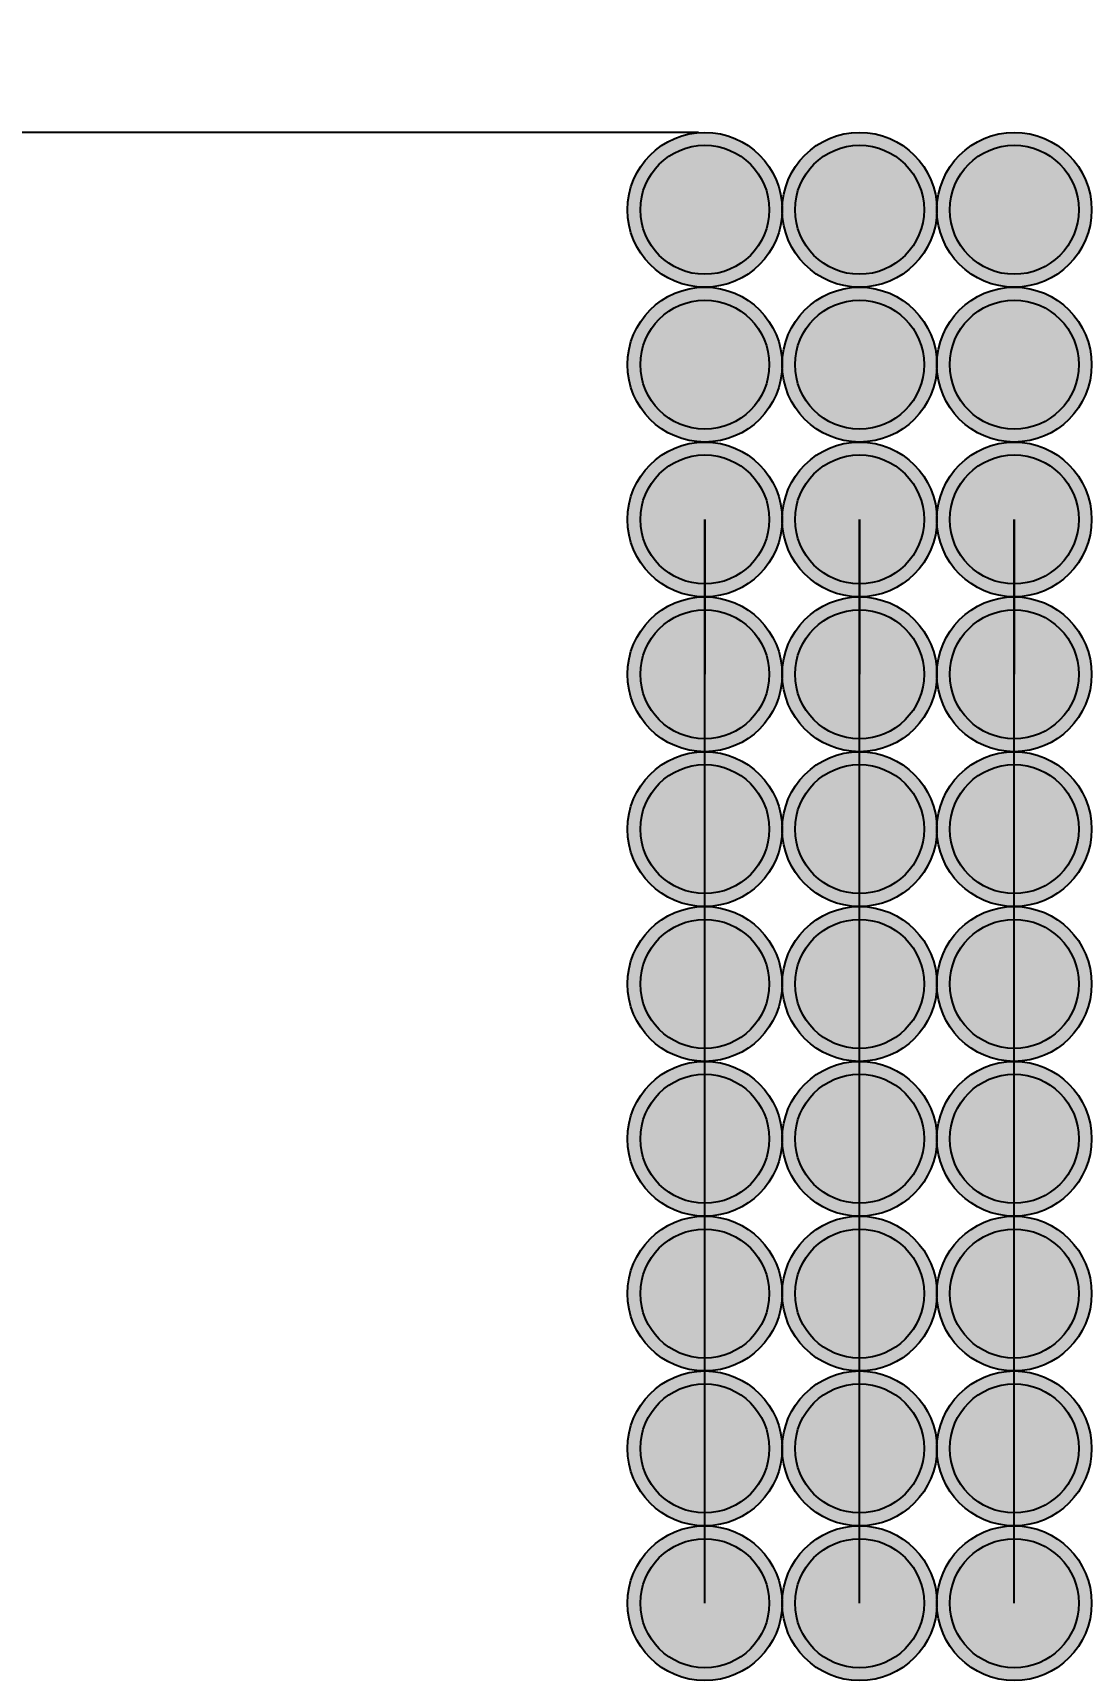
# Model space of a CAD drawing. Header units: inches. Extents: x -713 to 287, y -537 to 251.
# Drawn here: x -375.65 to -365.45, y -452.77 to -436.87 of the extents above; entities that cross this region are included whole.
import ezdxf

# ---------------------------------------------------------------- set-up
doc = ezdxf.new("R2010")
doc.units = ezdxf.units.IN
doc.header["$MEASUREMENT"] = 0
doc.styles.get("Standard").update_dxf_attribs({"font": 'arial.ttf'})
doc.dimstyles.get("Standard").update_dxf_attribs({"dimtxt": 25, "dimasz": 10, "dimexe": 0.18, "dimexo": 0.0625, "dimgap": 0.09, "dimtad": 0, "dimdec": 0, "dimzin": 0, "dimdsep": 46, "dimtxsty": 'Standard', "dimblk": 'ARCHTICK', "dimcen": 10, "dimadec": 0, "dimazin": 0, "dimtfac": 1, "dimtdec": 0, "dimtofl": 0, "dimtmove": 0, "dimatfit": 3, "dimldrblk": 'ARCHTICK', "dimfxl": 1, "dimtolj": 1, "dimtzin": 0, "dimarcsym": 0})

# ---------------------------------------------------------------- blocks, each defined once
blk = doc.blocks.new('_ArchTick')
at = {"color": 0, "linetype": 'ByBlock', "const_width": 0.15}
blk.add_lwpolyline([(-0.5, -0.5), (0.5, 0.5)], dxfattribs=at)
blk = doc.blocks.new('*D30')
at = {"color": 0, "linetype": 'Continuous', "lineweight": -2}
for p, q in [((-369.198, -435.833), (-390.117, -435.833)), ((-389.937, -435.833), (-389.937, -437.833)), ((-369.198, -437.833), (-390.117, -437.833)), ((-389.937, -437.833), (-389.937, -447.833))]:
    blk.add_line(p, q, dxfattribs=at)
at = {"layer": 'Defpoints', "color": 0, "linetype": 'Continuous'}
for p in [(-369.135, -435.833), (-389.937, -437.833), (-369.135, -437.833)]:
    blk.add_point(p, dxfattribs=at)
at = {"color": 0, "linetype": 'Continuous', "lineweight": -2, "xscale": 10, "yscale": 10, "zscale": 10}
for p, rotation in [((-389.937, -435.833), 90), ((-389.937, -437.833), 270)]:
    blk.add_blockref('_ArchTick', p, dxfattribs=dict(at, rotation=rotation))
at = {"color": 0, "linetype": 'Continuous', "insert": (-389.937, -456.202), "char_height": 25, "attachment_point": 5, "rotation": 90}
blk.add_mtext('\\A1;2', dxfattribs=at)
blk = doc.blocks.new('*D33')
at = {"color": 0, "linetype": 'Continuous', "lineweight": -2}
for p, q in [((-567.385, -412.145), (-567.385, -426.744)), ((-344.385, -424.645), (-344.385, -426.744)), ((-567.385, -426.564), (-483.806, -426.564)), ((-344.385, -426.564), (-427.964, -426.564))]:
    blk.add_line(p, q, dxfattribs=at)
at = {"layer": 'Defpoints', "color": 0, "linetype": 'Continuous'}
for p in [(-567.385, -412.083), (-344.385, -424.583), (-567.385, -426.564)]:
    blk.add_point(p, dxfattribs=at)
at = {"color": 0, "linetype": 'Continuous', "lineweight": -2, "xscale": 10, "yscale": 10, "zscale": 10, "rotation": 180}
blk.add_blockref('_ArchTick', (-567.385, -426.564), dxfattribs=at)
at = {"color": 0, "linetype": 'Continuous', "lineweight": -2, "xscale": 10, "yscale": 10, "zscale": 10}
blk.add_blockref('_ArchTick', (-344.385, -426.564), dxfattribs=at)
at = {"color": 0, "linetype": 'Continuous', "insert": (-455.885, -426.564), "char_height": 25, "attachment_point": 5}
blk.add_mtext('\\A1;223', dxfattribs=at)

msp = doc.modelspace()

# ---------------------------------------------------------------- hatches: boundary and pattern name
at = {"linetype": 'Continuous'}
h = msp.add_hatch(color=256, dxfattribs=at)
h.set_gradient(color1=(6, 123, 249), one_color=1, tint=1)
h.paths.add_polyline_path([(-369.885, -438.583, 1), (-368.385, -438.583, 1)])
h.paths.add_polyline_path([(-368.51, -438.583, -1), (-369.76, -438.583, -1)], flags=16)
h = msp.add_hatch(color=256, dxfattribs=at)
h.set_gradient(color1=(6, 123, 249), one_color=1, tint=1)
h.paths.add_polyline_path([(-368.385, -438.583, 1), (-366.885, -438.583, 1)])
h.paths.add_polyline_path([(-367.01, -438.583, -1), (-368.26, -438.583, -1)], flags=16)
h = msp.add_hatch(color=256, dxfattribs=at)
h.set_gradient(color1=(6, 123, 249), one_color=1, tint=1)
h.paths.add_polyline_path([(-366.885, -438.583, 1), (-365.385, -438.583, 1)])
h.paths.add_polyline_path([(-365.51, -438.583, -1), (-366.76, -438.583, -1)], flags=16)
h = msp.add_hatch(color=256, dxfattribs=at)
h.set_gradient(color1=(247, 100, 8), one_color=1, tint=1)
h.paths.add_polyline_path([(-368.51, -438.583, 1), (-369.76, -438.583, 1)])
h = msp.add_hatch(color=256, dxfattribs=at)
h.set_gradient(color1=(247, 100, 8), one_color=1, tint=1)
h.paths.add_polyline_path([(-367.01, -438.583, 1), (-368.26, -438.583, 1)])
h = msp.add_hatch(color=256, dxfattribs=at)
h.set_gradient(color1=(247, 100, 8), one_color=1, tint=1)
h.paths.add_polyline_path([(-365.51, -438.583, 1), (-366.76, -438.583, 1)])
h = msp.add_hatch(color=256, dxfattribs=at)
h.set_gradient(color1=(6, 123, 249), one_color=1, tint=1)
h.paths.add_polyline_path([(-369.885, -440.083, 1), (-368.385, -440.083, 1)])
h.paths.add_polyline_path([(-368.51, -440.083, -1), (-369.76, -440.083, -1)], flags=16)
h = msp.add_hatch(color=256, dxfattribs=at)
h.set_gradient(color1=(6, 123, 249), one_color=1, tint=1)
h.paths.add_polyline_path([(-368.385, -440.083, 1), (-366.885, -440.083, 1)])
h.paths.add_polyline_path([(-367.01, -440.083, -1), (-368.26, -440.083, -1)], flags=16)
h = msp.add_hatch(color=256, dxfattribs=at)
h.set_gradient(color1=(6, 123, 249), one_color=1, tint=1)
h.paths.add_polyline_path([(-366.885, -440.083, 1), (-365.385, -440.083, 1)])
h.paths.add_polyline_path([(-365.51, -440.083, -1), (-366.76, -440.083, -1)], flags=16)
h = msp.add_hatch(color=256, dxfattribs=at)
h.set_gradient(color1=(247, 100, 8), one_color=1, tint=1)
h.paths.add_polyline_path([(-368.51, -440.083, 1), (-369.76, -440.083, 1)])
h = msp.add_hatch(color=256, dxfattribs=at)
h.set_gradient(color1=(247, 100, 8), one_color=1, tint=1)
h.paths.add_polyline_path([(-367.01, -440.083, 1), (-368.26, -440.083, 1)])
h = msp.add_hatch(color=256, dxfattribs=at)
h.set_gradient(color1=(247, 100, 8), one_color=1, tint=1)
h.paths.add_polyline_path([(-365.51, -440.083, 1), (-366.76, -440.083, 1)])
h = msp.add_hatch(color=256, dxfattribs=at)
h.set_gradient(color1=(6, 123, 249), one_color=1, tint=1)
h.paths.add_polyline_path([(-369.885, -441.583, 1), (-368.385, -441.583, 1)])
h.paths.add_polyline_path([(-368.51, -441.583, -1), (-369.76, -441.583, -1)], flags=16)
h = msp.add_hatch(color=256, dxfattribs=at)
h.set_gradient(color1=(247, 100, 8), one_color=1, tint=1)
h.paths.add_polyline_path([(-368.51, -441.583, 1), (-369.76, -441.583, 1)])
h = msp.add_hatch(color=256, dxfattribs=at)
h.set_gradient(color1=(6, 123, 249), one_color=1, tint=1)
h.paths.add_polyline_path([(-368.385, -441.583, 1), (-366.885, -441.583, 1)])
h.paths.add_polyline_path([(-367.01, -441.583, -1), (-368.26, -441.583, -1)], flags=16)
h = msp.add_hatch(color=256, dxfattribs=at)
h.set_gradient(color1=(247, 100, 8), one_color=1, tint=1)
h.paths.add_polyline_path([(-367.01, -441.583, 1), (-368.26, -441.583, 1)])
h = msp.add_hatch(color=256, dxfattribs=at)
h.set_gradient(color1=(6, 123, 249), one_color=1, tint=1)
h.paths.add_polyline_path([(-366.885, -441.583, 1), (-365.385, -441.583, 1)])
h.paths.add_polyline_path([(-365.51, -441.583, -1), (-366.76, -441.583, -1)], flags=16)
h = msp.add_hatch(color=256, dxfattribs=at)
h.set_gradient(color1=(247, 100, 8), one_color=1, tint=1)
h.paths.add_polyline_path([(-365.51, -441.583, 1), (-366.76, -441.583, 1)])
h = msp.add_hatch(color=256, dxfattribs=at)
h.set_gradient(color1=(6, 123, 249), one_color=1, tint=1)
h.paths.add_polyline_path([(-369.885, -443.083, 1), (-368.385, -443.083, 1)])
h.paths.add_polyline_path([(-368.51, -443.083, -1), (-369.76, -443.083, -1)], flags=16)
h = msp.add_hatch(color=256, dxfattribs=at)
h.set_gradient(color1=(6, 123, 249), one_color=1, tint=1)
h.paths.add_polyline_path([(-368.385, -443.083, 1), (-366.885, -443.083, 1)])
h.paths.add_polyline_path([(-367.01, -443.083, -1), (-368.26, -443.083, -1)], flags=16)
h = msp.add_hatch(color=256, dxfattribs=at)
h.set_gradient(color1=(6, 123, 249), one_color=1, tint=1)
h.paths.add_polyline_path([(-366.885, -443.083, 1), (-365.385, -443.083, 1)])
h.paths.add_polyline_path([(-365.51, -443.083, -1), (-366.76, -443.083, -1)], flags=16)
h = msp.add_hatch(color=256, dxfattribs=at)
h.set_gradient(color1=(247, 100, 8), one_color=1, tint=1)
h.paths.add_polyline_path([(-368.51, -443.083, 1), (-369.76, -443.083, 1)])
h = msp.add_hatch(color=256, dxfattribs=at)
h.set_gradient(color1=(247, 100, 8), one_color=1, tint=1)
h.paths.add_polyline_path([(-367.01, -443.083, 1), (-368.26, -443.083, 1)])
h = msp.add_hatch(color=256, dxfattribs=at)
h.set_gradient(color1=(247, 100, 8), one_color=1, tint=1)
h.paths.add_polyline_path([(-365.51, -443.083, 1), (-366.76, -443.083, 1)])
h = msp.add_hatch(color=256, dxfattribs=at)
h.set_gradient(color1=(6, 123, 249), one_color=1, tint=1)
h.paths.add_polyline_path([(-369.885, -444.583, 1), (-368.385, -444.583, 1)])
h.paths.add_polyline_path([(-368.51, -444.583, -1), (-369.76, -444.583, -1)], flags=16)
h = msp.add_hatch(color=256, dxfattribs=at)
h.set_gradient(color1=(247, 100, 8), one_color=1, tint=1)
h.paths.add_polyline_path([(-368.51, -444.583, 1), (-369.76, -444.583, 1)])
h = msp.add_hatch(color=256, dxfattribs=at)
h.set_gradient(color1=(6, 123, 249), one_color=1, tint=1)
h.paths.add_polyline_path([(-368.385, -444.583, 1), (-366.885, -444.583, 1)])
h.paths.add_polyline_path([(-367.01, -444.583, -1), (-368.26, -444.583, -1)], flags=16)
h = msp.add_hatch(color=256, dxfattribs=at)
h.set_gradient(color1=(247, 100, 8), one_color=1, tint=1)
h.paths.add_polyline_path([(-367.01, -444.583, 1), (-368.26, -444.583, 1)])
h = msp.add_hatch(color=256, dxfattribs=at)
h.set_gradient(color1=(6, 123, 249), one_color=1, tint=1)
h.paths.add_polyline_path([(-366.885, -444.583, 1), (-365.385, -444.583, 1)])
h.paths.add_polyline_path([(-365.51, -444.583, -1), (-366.76, -444.583, -1)], flags=16)
h = msp.add_hatch(color=256, dxfattribs=at)
h.set_gradient(color1=(247, 100, 8), one_color=1, tint=1)
h.paths.add_polyline_path([(-365.51, -444.583, 1), (-366.76, -444.583, 1)])
h = msp.add_hatch(color=256, dxfattribs=at)
h.set_gradient(color1=(6, 123, 249), one_color=1, tint=1)
h.paths.add_polyline_path([(-369.885, -446.083, 1), (-368.385, -446.083, 1)])
h.paths.add_polyline_path([(-368.51, -446.083, -1), (-369.76, -446.083, -1)], flags=16)
h = msp.add_hatch(color=256, dxfattribs=at)
h.set_gradient(color1=(6, 123, 249), one_color=1, tint=1)
h.paths.add_polyline_path([(-368.385, -446.083, 1), (-366.885, -446.083, 1)])
h.paths.add_polyline_path([(-367.01, -446.083, -1), (-368.26, -446.083, -1)], flags=16)
h = msp.add_hatch(color=256, dxfattribs=at)
h.set_gradient(color1=(6, 123, 249), one_color=1, tint=1)
h.paths.add_polyline_path([(-366.885, -446.083, 1), (-365.385, -446.083, 1)])
h.paths.add_polyline_path([(-365.51, -446.083, -1), (-366.76, -446.083, -1)], flags=16)
h = msp.add_hatch(color=256, dxfattribs=at)
h.set_gradient(color1=(247, 100, 8), one_color=1, tint=1)
h.paths.add_polyline_path([(-368.51, -446.083, 1), (-369.76, -446.083, 1)])
h = msp.add_hatch(color=256, dxfattribs=at)
h.set_gradient(color1=(247, 100, 8), one_color=1, tint=1)
h.paths.add_polyline_path([(-367.01, -446.083, 1), (-368.26, -446.083, 1)])
h = msp.add_hatch(color=256, dxfattribs=at)
h.set_gradient(color1=(247, 100, 8), one_color=1, tint=1)
h.paths.add_polyline_path([(-365.51, -446.083, 1), (-366.76, -446.083, 1)])
h = msp.add_hatch(color=256, dxfattribs=at)
h.set_gradient(color1=(6, 123, 249), one_color=1, tint=1)
h.paths.add_polyline_path([(-369.885, -447.583, 1), (-368.385, -447.583, 1)])
h.paths.add_polyline_path([(-368.51, -447.583, -1), (-369.76, -447.583, -1)], flags=16)
h = msp.add_hatch(color=256, dxfattribs=at)
h.set_gradient(color1=(6, 123, 249), one_color=1, tint=1)
h.paths.add_polyline_path([(-368.385, -447.583, 1), (-366.885, -447.583, 1)])
h.paths.add_polyline_path([(-367.01, -447.583, -1), (-368.26, -447.583, -1)], flags=16)
h = msp.add_hatch(color=256, dxfattribs=at)
h.set_gradient(color1=(6, 123, 249), one_color=1, tint=1)
h.paths.add_polyline_path([(-366.885, -447.583, 1), (-365.385, -447.583, 1)])
h.paths.add_polyline_path([(-365.51, -447.583, -1), (-366.76, -447.583, -1)], flags=16)
h = msp.add_hatch(color=256, dxfattribs=at)
h.set_gradient(color1=(247, 100, 8), one_color=1, tint=1)
h.paths.add_polyline_path([(-368.51, -447.583, 1), (-369.76, -447.583, 1)])
h = msp.add_hatch(color=256, dxfattribs=at)
h.set_gradient(color1=(247, 100, 8), one_color=1, tint=1)
h.paths.add_polyline_path([(-367.01, -447.583, 1), (-368.26, -447.583, 1)])
h = msp.add_hatch(color=256, dxfattribs=at)
h.set_gradient(color1=(247, 100, 8), one_color=1, tint=1)
h.paths.add_polyline_path([(-365.51, -447.583, 1), (-366.76, -447.583, 1)])
h = msp.add_hatch(color=256, dxfattribs=at)
h.set_gradient(color1=(6, 123, 249), one_color=1, tint=1)
h.paths.add_polyline_path([(-369.885, -449.083, 1), (-368.385, -449.083, 1)])
h.paths.add_polyline_path([(-368.51, -449.083, -1), (-369.76, -449.083, -1)], flags=16)
h = msp.add_hatch(color=256, dxfattribs=at)
h.set_gradient(color1=(6, 123, 249), one_color=1, tint=1)
h.paths.add_polyline_path([(-368.385, -449.083, 1), (-366.885, -449.083, 1)])
h.paths.add_polyline_path([(-367.01, -449.083, -1), (-368.26, -449.083, -1)], flags=16)
h = msp.add_hatch(color=256, dxfattribs=at)
h.set_gradient(color1=(6, 123, 249), one_color=1, tint=1)
h.paths.add_polyline_path([(-366.885, -449.083, 1), (-365.385, -449.083, 1)])
h.paths.add_polyline_path([(-365.51, -449.083, -1), (-366.76, -449.083, -1)], flags=16)
h = msp.add_hatch(color=256, dxfattribs=at)
h.set_gradient(color1=(247, 100, 8), one_color=1, tint=1)
h.paths.add_polyline_path([(-368.51, -449.083, 1), (-369.76, -449.083, 1)])
h = msp.add_hatch(color=256, dxfattribs=at)
h.set_gradient(color1=(247, 100, 8), one_color=1, tint=1)
h.paths.add_polyline_path([(-367.01, -449.083, 1), (-368.26, -449.083, 1)])
h = msp.add_hatch(color=256, dxfattribs=at)
h.set_gradient(color1=(247, 100, 8), one_color=1, tint=1)
h.paths.add_polyline_path([(-365.51, -449.083, 1), (-366.76, -449.083, 1)])
h = msp.add_hatch(color=256, dxfattribs=at)
h.set_gradient(color1=(6, 123, 249), one_color=1, tint=1)
h.paths.add_polyline_path([(-369.885, -450.583, 1), (-368.385, -450.583, 1)])
h.paths.add_polyline_path([(-368.51, -450.583, -1), (-369.76, -450.583, -1)], flags=16)
h = msp.add_hatch(color=256, dxfattribs=at)
h.set_gradient(color1=(6, 123, 249), one_color=1, tint=1)
h.paths.add_polyline_path([(-368.385, -450.583, 1), (-366.885, -450.583, 1)])
h.paths.add_polyline_path([(-367.01, -450.583, -1), (-368.26, -450.583, -1)], flags=16)
h = msp.add_hatch(color=256, dxfattribs=at)
h.set_gradient(color1=(6, 123, 249), one_color=1, tint=1)
h.paths.add_polyline_path([(-366.885, -450.583, 1), (-365.385, -450.583, 1)])
h.paths.add_polyline_path([(-365.51, -450.583, -1), (-366.76, -450.583, -1)], flags=16)
h = msp.add_hatch(color=256, dxfattribs=at)
h.set_gradient(color1=(247, 100, 8), one_color=1, tint=1)
h.paths.add_polyline_path([(-368.51, -450.583, 1), (-369.76, -450.583, 1)])
h = msp.add_hatch(color=256, dxfattribs=at)
h.set_gradient(color1=(247, 100, 8), one_color=1, tint=1)
h.paths.add_polyline_path([(-367.01, -450.583, 1), (-368.26, -450.583, 1)])
h = msp.add_hatch(color=256, dxfattribs=at)
h.set_gradient(color1=(247, 100, 8), one_color=1, tint=1)
h.paths.add_polyline_path([(-365.51, -450.583, 1), (-366.76, -450.583, 1)])
h = msp.add_hatch(color=256, dxfattribs=at)
h.set_gradient(color1=(6, 123, 249), one_color=1, tint=1)
h.paths.add_polyline_path([(-369.885, -452.083, 1), (-368.385, -452.083, 1)])
h.paths.add_polyline_path([(-368.51, -452.083, -1), (-369.76, -452.083, -1)], flags=16)
h = msp.add_hatch(color=256, dxfattribs=at)
h.set_gradient(color1=(6, 123, 249), one_color=1, tint=1)
h.paths.add_polyline_path([(-368.385, -452.083, 1), (-366.885, -452.083, 1)])
h.paths.add_polyline_path([(-367.01, -452.083, -1), (-368.26, -452.083, -1)], flags=16)
h = msp.add_hatch(color=256, dxfattribs=at)
h.set_gradient(color1=(6, 123, 249), one_color=1, tint=1)
h.paths.add_polyline_path([(-366.885, -452.083, 1), (-365.385, -452.083, 1)])
h.paths.add_polyline_path([(-365.51, -452.083, -1), (-366.76, -452.083, -1)], flags=16)
h = msp.add_hatch(color=256, dxfattribs=at)
h.set_gradient(color1=(247, 100, 8), one_color=1, tint=1)
h.paths.add_polyline_path([(-368.51, -452.083, 1), (-369.76, -452.083, 1)])
h = msp.add_hatch(color=256, dxfattribs=at)
h.set_gradient(color1=(247, 100, 8), one_color=1, tint=1)
h.paths.add_polyline_path([(-367.01, -452.083, 1), (-368.26, -452.083, 1)])
h = msp.add_hatch(color=256, dxfattribs=at)
h.set_gradient(color1=(247, 100, 8), one_color=1, tint=1)
h.paths.add_polyline_path([(-365.51, -452.083, 1), (-366.76, -452.083, 1)])

# ---------------------------------------------------------------- linework, layer by layer
for p, q in [((-369.135, -443.083), (-369.135, -441.583)), ((-369.135, -441.583), (-369.135, -443.083)), ((-367.635, -443.083), (-367.635, -441.583)), ((-367.635, -441.583), (-367.635, -443.083)), ((-366.135, -443.083), (-366.135, -441.583)), ((-366.135, -441.583), (-366.135, -443.083)), ((-369.135, -444.583), (-369.135, -443.083)), ((-367.635, -444.583), (-367.635, -443.083)), ((-366.135, -444.583), (-366.135, -443.083)), ((-369.135, -446.083), (-369.135, -444.583)), ((-367.635, -446.083), (-367.635, -444.583)), ((-366.135, -446.083), (-366.135, -444.583)), ((-369.135, -447.583), (-369.135, -446.083)), ((-367.635, -447.583), (-367.635, -446.083)), ((-366.135, -447.583), (-366.135, -446.083)), ((-369.135, -449.083), (-369.135, -447.583)), ((-367.635, -449.083), (-367.635, -447.583)), ((-366.135, -449.083), (-366.135, -447.583)), ((-369.135, -450.583), (-369.135, -449.083)), ((-367.635, -450.583), (-367.635, -449.083)), ((-366.135, -450.583), (-366.135, -449.083)), ((-369.135, -452.083), (-369.135, -450.583)), ((-367.635, -452.083), (-367.635, -450.583)), ((-366.135, -452.083), (-366.135, -450.583))]:
    msp.add_line(p, q, dxfattribs=at)
for centre, radius in [((-369.135, -438.583), 0.75), ((-367.635, -438.583), 0.75), ((-366.135, -438.583), 0.75), ((-369.135, -438.583), 0.625), ((-367.635, -438.583), 0.625), ((-366.135, -438.583), 0.625), ((-369.135, -440.083), 0.75), ((-367.635, -440.083), 0.75), ((-366.135, -440.083), 0.75), ((-369.135, -440.083), 0.625), ((-367.635, -440.083), 0.625), ((-366.135, -440.083), 0.625), ((-369.135, -441.583), 0.75), ((-369.135, -441.583), 0.625), ((-367.635, -441.583), 0.75), ((-367.635, -441.583), 0.625), ((-366.135, -441.583), 0.75), ((-366.135, -441.583), 0.625), ((-369.135, -443.083), 0.75), ((-367.635, -443.083), 0.75), ((-366.135, -443.083), 0.75), ((-369.135, -443.083), 0.625), ((-367.635, -443.083), 0.625), ((-366.135, -443.083), 0.625), ((-369.135, -444.583), 0.75), ((-369.135, -444.583), 0.625), ((-367.635, -444.583), 0.75), ((-367.635, -444.583), 0.625), ((-366.135, -444.583), 0.75), ((-366.135, -444.583), 0.625), ((-369.135, -446.083), 0.75), ((-367.635, -446.083), 0.75), ((-366.135, -446.083), 0.75), ((-369.135, -446.083), 0.625), ((-367.635, -446.083), 0.625), ((-366.135, -446.083), 0.625), ((-369.135, -447.583), 0.75), ((-367.635, -447.583), 0.75), ((-366.135, -447.583), 0.75), ((-369.135, -447.583), 0.625), ((-367.635, -447.583), 0.625), ((-366.135, -447.583), 0.625), ((-369.135, -449.083), 0.75), ((-367.635, -449.083), 0.75), ((-366.135, -449.083), 0.75), ((-369.135, -449.083), 0.625), ((-367.635, -449.083), 0.625), ((-366.135, -449.083), 0.625), ((-369.135, -450.583), 0.75), ((-367.635, -450.583), 0.75), ((-366.135, -450.583), 0.75), ((-369.135, -450.583), 0.625), ((-367.635, -450.583), 0.625), ((-366.135, -450.583), 0.625), ((-369.135, -452.083), 0.75), ((-367.635, -452.083), 0.75), ((-366.135, -452.083), 0.75), ((-369.135, -452.083), 0.625), ((-367.635, -452.083), 0.625), ((-366.135, -452.083), 0.625)]:
    msp.add_circle(centre, radius, dxfattribs=at)

# ---------------------------------------------------------------- dimensions: what is measured, and where the dimension line sits
dim = msp.add_linear_dim(base=(-567.385, -426.564), p1=(-344.385, -424.583), p2=(-567.385, -412.083), dimstyle='Standard', dxfattribs=at)
dim.commit()
dim.dimension.update_dxf_attribs({"geometry": '*D33', "text_midpoint": (-455.885, -426.564)})
dim = msp.add_linear_dim(base=(-389.937, -437.833), p1=(-369.135, -435.833), p2=(-369.135, -437.833), angle=90, dimstyle='Standard', dxfattribs=at)
dim.commit()
dim.dimension.update_dxf_attribs({"geometry": '*D30', "text_midpoint": (-389.937, -456.202)})

doc.saveas('drawing.dxf')
